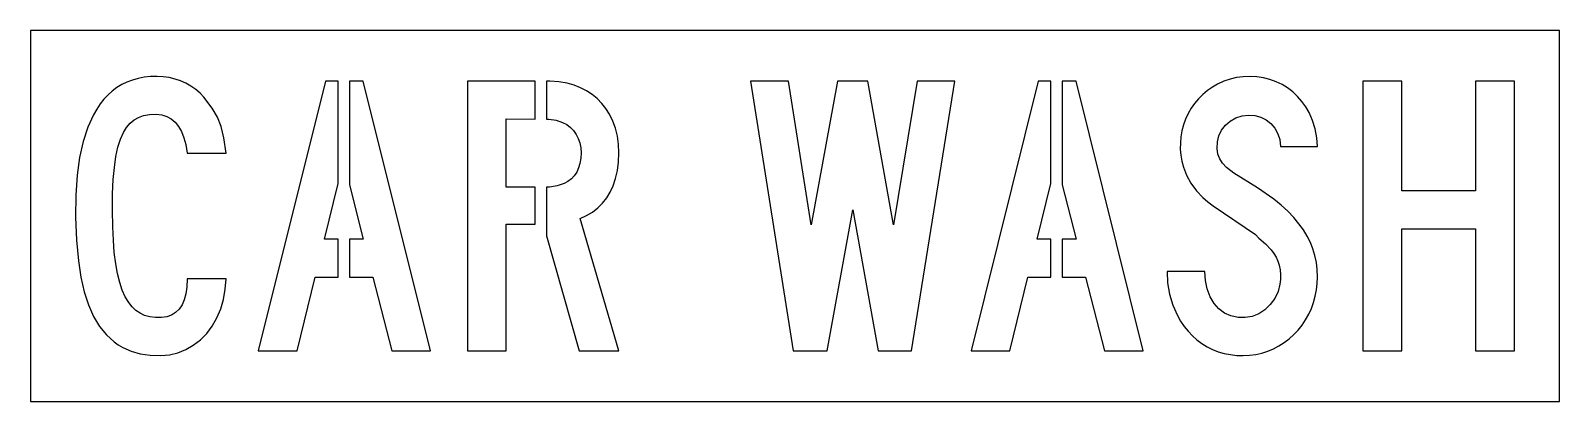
# Model space of a CAD drawing. Header units: inches. Extents: x 0 to 68, y 0 to 16.5.
import ezdxf

# ---------------------------------------------------------------- set-up
doc = ezdxf.new("R2010")
doc.units = ezdxf.units.IN
doc.layers.add('CUT', color=1, linetype='CONTINUOUS')
doc.layers.add('SHEET', color=8, linetype='CONTINUOUS')

msp = doc.modelspace()

# ---------------------------------------------------------------- linework, layer by layer
at = {"layer": 'CUT'}
for points in [[(2.001, 8.191), (2.039, 7.174), (2.125, 6.252), (2.239, 5.528), (2.389, 4.877), (2.577, 4.296), (2.803, 3.783), (3.068, 3.337), (3.37, 2.96), (3.712, 2.649), (3.898, 2.518), (4.097, 2.401), (4.471, 2.236), (4.878, 2.121), (5.321, 2.056), (5.795, 2.041), (6.181, 2.079), (6.552, 2.169), (6.905, 2.308), (7.238, 2.497), (7.551, 2.738), (7.836, 3.027), (8.082, 3.354), (8.291, 3.72), (8.458, 4.117), (8.582, 4.541), (8.661, 4.988), (8.694, 5.45), (6.97, 5.451), (6.952, 5.088), (6.909, 4.79), (6.837, 4.524), (6.737, 4.294), (6.609, 4.104), (6.451, 3.951), (6.267, 3.839), (6.053, 3.763), (5.822, 3.728), (5.555, 3.729), (5.304, 3.763), (5.074, 3.83), (4.871, 3.925), (4.686, 4.051), (4.518, 4.208), (4.367, 4.396), (4.213, 4.652), (4.079, 4.952), (3.963, 5.297), (3.866, 5.689), (3.787, 6.129), (3.725, 6.623), (3.681, 7.168), (3.653, 7.771), (3.641, 8.51), (3.65, 9.243), (3.678, 9.869), (3.727, 10.415), (3.795, 10.893), (3.885, 11.31), (3.997, 11.67), (4.131, 11.971), (4.268, 12.192), (4.423, 12.375), (4.601, 12.523), (4.799, 12.635), (5.027, 12.716), (5.284, 12.764), (5.581, 12.776), (5.832, 12.749), (6.056, 12.68), (6.253, 12.573), (6.427, 12.425), (6.578, 12.236), (6.706, 12.008), (6.814, 11.735), (6.899, 11.43), (6.97, 11.051), (8.694, 11.051), (8.597, 11.722), (8.475, 12.23), (8.311, 12.652), (8.082, 13.044), (7.71, 13.531), (7.536, 13.71), (7.347, 13.874), (7.135, 14.024), (6.911, 14.153), (6.675, 14.259), (6.424, 14.344), (6.163, 14.406), (5.898, 14.445), (5.624, 14.46), (5.333, 14.453), (5.052, 14.424), (4.783, 14.373), (4.526, 14.3), (4.281, 14.207), (4.055, 14.095), (3.84, 13.963), (3.636, 13.811), (3.445, 13.639), (3.265, 13.447), (3.097, 13.235), (2.941, 13.004), (2.796, 12.754), (2.545, 12.198), (2.339, 11.563), (2.182, 10.851), (2.073, 10.07), (2.011, 9.174)], [(50.549, 5.787), (50.575, 5.28), (50.663, 4.765), (50.808, 4.279), (51.007, 3.826), (51.151, 3.573), (51.31, 3.338), (51.485, 3.121), (51.676, 2.92), (51.88, 2.738), (52.1, 2.575), (52.328, 2.435), (52.571, 2.315), (52.826, 2.214), (53.092, 2.137), (53.365, 2.082), (53.647, 2.049), (53.937, 2.04), (54.217, 2.053), (54.494, 2.091), (54.767, 2.153), (55.027, 2.237), (55.281, 2.343), (55.524, 2.47), (55.758, 2.618), (55.978, 2.786), (56.185, 2.972), (56.379, 3.178), (56.553, 3.397), (56.71, 3.631), (56.849, 3.878), (56.967, 4.135), (57.065, 4.403), (57.141, 4.677), (57.197, 4.96), (57.23, 5.246), (57.241, 5.535), (57.228, 5.864), (57.19, 6.179), (57.127, 6.486), (57.038, 6.784), (56.922, 7.076), (56.781, 7.357), (56.613, 7.633), (56.416, 7.906), (56.182, 8.184), (55.918, 8.458), (55.622, 8.729), (55.291, 9), (54.573, 9.509), (53.524, 10.154), (53.186, 10.415), (53.01, 10.604), (52.889, 10.798), (52.814, 11.008), (52.78, 11.25), (52.791, 11.543), (52.857, 11.816), (52.976, 12.069), (53.146, 12.291), (53.361, 12.476), (53.609, 12.613), (53.884, 12.7), (54.176, 12.734), (54.455, 12.714), (54.721, 12.643), (54.961, 12.523), (55.17, 12.358), (55.341, 12.154), (55.473, 11.913), (55.558, 11.649), (55.601, 11.346), (57.238, 11.346), (57.212, 11.735), (57.139, 12.129), (57.024, 12.501), (56.869, 12.851), (56.719, 13.109), (56.548, 13.348), (56.356, 13.567), (56.141, 13.768), (55.908, 13.945), (55.661, 14.097), (55.399, 14.224), (55.127, 14.323), (54.838, 14.398), (54.541, 14.443), (54.239, 14.46), (53.934, 14.449), (53.638, 14.408), (53.349, 14.34), (53.067, 14.244), (52.796, 14.12), (52.564, 13.987), (52.342, 13.832), (52.139, 13.66), (51.948, 13.469), (51.775, 13.262), (51.622, 13.042), (51.489, 12.809), (51.375, 12.564), (51.282, 12.307), (51.212, 12.044), (51.164, 11.777), (51.14, 11.502), (51.138, 11.225), (51.16, 10.953), (51.205, 10.688), (51.273, 10.43), (51.417, 10.06), (51.61, 9.708), (51.854, 9.376), (52.143, 9.07), (52.359, 8.881), (52.592, 8.705), (54.489, 7.42), (54.629, 7.262), (54.933, 7.006), (55.173, 6.752), (55.298, 6.585), (55.399, 6.415), (55.478, 6.241), (55.537, 6.057), (55.577, 5.855), (55.597, 5.639), (55.595, 5.421), (55.571, 5.215), (55.483, 4.887), (55.338, 4.582), (55.141, 4.307), (54.9, 4.076), (54.629, 3.901), (54.333, 3.783), (54.027, 3.729), (53.706, 3.736), (53.389, 3.804), (53.106, 3.932), (52.856, 4.118), (52.641, 4.363), (52.467, 4.659), (52.338, 5.003), (52.258, 5.383), (52.23, 5.786)], [(10.126, 2.252), (11.852, 2.251), (12.651, 5.533), (13.679, 5.534), (13.679, 7.221), (13.073, 7.22), (13.679, 9.701), (13.679, 14.251), (13.116, 14.251)], [(14.179, 5.534), (15.219, 5.535), (16.062, 2.252), (17.785, 2.251), (14.799, 14.25), (14.179, 14.251), (14.179, 9.642), (14.797, 7.223), (14.179, 7.222)], [(19.431, 2.253), (21.157, 2.251), (21.157, 7.89), (22.443, 7.893), (22.443, 9.539), (21.157, 9.538), (21.159, 12.566), (22.443, 12.563), (22.443, 14.25), (19.431, 14.25)], [(22.943, 7.375), (24.398, 2.251), (26.164, 2.251), (24.442, 8.145), (24.732, 8.273), (24.991, 8.426), (25.228, 8.607), (25.438, 8.816), (25.624, 9.052), (25.784, 9.314), (25.916, 9.599), (26.021, 9.911), (26.102, 10.268), (26.151, 10.648), (26.168, 11.064), (26.149, 11.449), (26.098, 11.809), (26.013, 12.153), (25.898, 12.475), (25.75, 12.778), (25.59, 13.03), (25.408, 13.261), (25.2, 13.472), (24.973, 13.658), (24.725, 13.82), (24.457, 13.958), (24.171, 14.07), (23.871, 14.155), (23.494, 14.222), (23.099, 14.25), (22.943, 14.25), (22.943, 12.562), (23.05, 12.562), (23.372, 12.516), (23.665, 12.416), (23.846, 12.317), (24.01, 12.194), (24.152, 12.047), (24.269, 11.882), (24.362, 11.698), (24.428, 11.499), (24.469, 11.283), (24.483, 11.055), (24.471, 10.817), (24.436, 10.592), (24.375, 10.388), (24.292, 10.205), (24.184, 10.042), (24.053, 9.902), (23.9, 9.783), (23.727, 9.689), (23.427, 9.588), (23.078, 9.54), (22.943, 9.54)], [(32.021, 14.25), (33.915, 2.251), (35.431, 2.252), (36.567, 8.524), (37.704, 2.252), (39.178, 2.251), (41.114, 14.251), (39.43, 14.248), (38.378, 7.852), (37.242, 14.247), (35.894, 14.25), (34.714, 7.851), (33.704, 14.249)], [(41.831, 2.252), (43.558, 2.251), (44.356, 5.533), (45.384, 5.534), (45.384, 7.221), (44.778, 7.22), (45.384, 9.701), (45.384, 14.251), (44.821, 14.251)], [(45.884, 5.534), (46.924, 5.535), (47.767, 2.252), (49.49, 2.251), (46.504, 14.25), (45.884, 14.251), (45.884, 9.642), (46.503, 7.223), (45.884, 7.222)], [(59.262, 2.252), (60.988, 2.251), (60.988, 7.68), (64.269, 7.682), (64.273, 2.253), (65.999, 2.251), (65.999, 14.249), (64.273, 14.251), (64.273, 9.369), (60.992, 9.367), (60.988, 14.25), (59.262, 14.25)]]:
    msp.add_lwpolyline(points, close=True, dxfattribs=at)
at = {"layer": 'SHEET'}
msp.add_lwpolyline([(0, 0), (68, 0), (68, 16.5), (0, 16.5)], close=True, dxfattribs=at)

doc.saveas('drawing.dxf')
